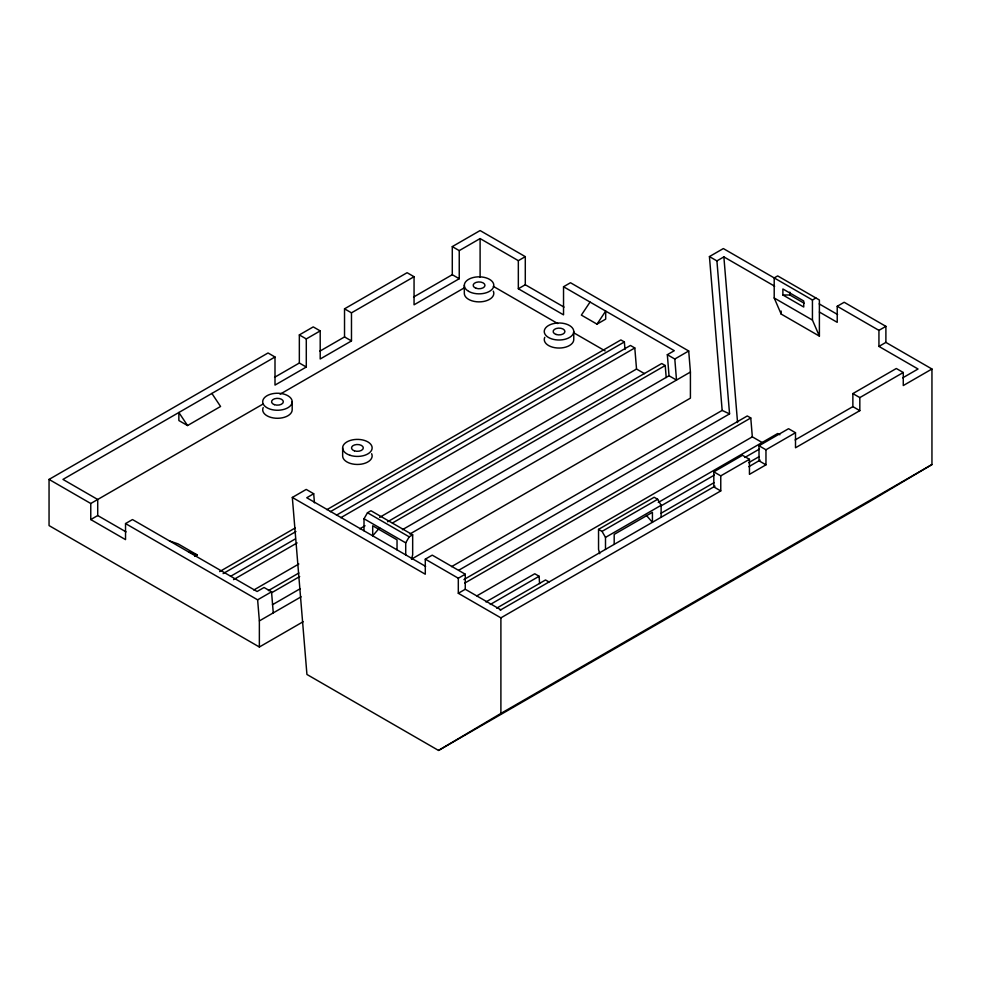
<?xml version="1.0" encoding="UTF-8"?>
<svg xmlns="http://www.w3.org/2000/svg" width="981" height="981" viewBox="0 0 981 981"><rect width="100%" height="100%" fill="white"/><g stroke="black" fill="none" stroke-linecap="round" stroke-linejoin="round"><path stroke-width="1.47" d="M411.444 559.133L412.67 554.89L412.67 534.817L370.965 510.733L367.483 512.744L364.012 518.765L364.012 530.807M405.717 554.89L405.717 542.849L409.2 536.828L412.67 534.817M590.047 302.062L581.365 315.109L597 324.135L605.694 319.119L605.694 311.087L597 324.135M379.647 527.79L372.694 535.822L372.694 525.779L397.035 539.832L397.035 549.875M314.447 502.824L313.699 493.737L306.231 489.421L292.326 497.441L306.93 674.462L438.532 750.44L500.899 713.42L931.95 464.553L931.95 369.003L885.892 342.406L878.939 346.416L878.939 330.364L837.222 306.28L837.222 322.332L819.393 312.044M931.95 464.553L869.583 501.585L438.532 750.44M303.129 621.733L259.364 647.006L49.05 525.583L49.05 479.415L268.046 352.976L274.999 356.998L274.999 385.092L306.293 367.029L306.293 338.935L320.198 330.904L320.198 358.997L351.48 340.934L351.48 312.841L414.056 276.716L414.056 304.809L459.243 278.727L459.243 250.621L480.101 238.579L518.336 260.664L525.289 256.642L525.289 284.748L564.026 307.102M274.57 377.317L299.34 363.019L299.34 334.913L313.246 326.894L320.198 330.904M319.757 351.223L344.527 336.924L344.527 308.831L407.103 272.706L414.056 276.716M413.553 297.071L452.29 274.705L452.29 246.611L480.101 230.56L525.289 256.642M274.999 356.998L62.956 479.415L97.72 499.488L97.72 515.54L126.046 531.898M187.543 425.546L178.861 412.498L178.861 420.53L187.543 425.546L220.566 406.477L211.884 393.442M49.05 479.415L90.767 503.498L262.92 404.111M280.137 394.166L464.209 287.899M90.767 503.498L90.767 519.562L97.72 515.54M518.336 260.664L518.336 288.757L525.289 284.748M90.767 519.562L125.531 539.624L125.531 523.572L132.484 519.562L257.108 591.506L264.048 587.496L271.529 591.813L273.27 612.88M518.336 288.757L563.535 314.852L563.535 286.746L570.488 282.736L688.711 350.99L690.416 372.044L690.416 398.139L411.885 558.937M709.435 256.581L716.915 260.897L729.557 413.896L722.163 410.414L709.435 256.581L723.34 248.561L812.44 300.002L815.922 297.991M194.753 556.374L197.242 554.939L178.125 543.903L169.431 540.887M313.699 493.737L306.746 497.747L425.607 566.368M716.915 260.897L723.868 256.887L774.647 286.207M219.634 571.592L295.122 528.011M326.894 509.666L620.887 339.929L624.37 341.94L624.995 349.481M223.104 573.603L295.943 531.555M330.376 511.677L624.37 341.94M230.523 576.35L295.404 538.888M336.458 515.184L630.452 345.459L634.793 347.961L636.534 369.04L644.492 373.626M233.539 579.624L297.108 542.922M340.799 517.698L634.793 347.961M253.821 589.998L298.837 564.001M359.757 528.833L365.055 525.767M379.622 517.367L636.534 369.04M667.338 354.705L674.805 359.021L676.51 380.076L669.03 375.76L667.338 354.705L674.29 350.695L563.535 286.746M268.426 590.587L298.886 573.002M387.605 521.782L661.734 363.522L665.216 365.521L666.209 377.562M125.531 523.572L257.623 599.832L271.529 591.813M674.805 359.021L688.711 350.99M271.896 592.598L299.708 576.546M392.412 523.02L665.216 365.521M272.424 604.737L300.284 588.661M402.418 529.691L669.03 375.76M259.364 647.006L259.364 620.912L301.118 596.804M409.886 534.007L690.416 372.044M837.222 306.28L844.175 302.271L885.892 326.354L885.892 342.406M292.326 497.441L425.288 574.216L425.288 559.158L432.241 555.148L465.264 574.216L465.264 589.262L500.899 609.839M451.567 566.638L722.163 410.414M458.961 570.12L729.557 413.896M878.939 330.364L885.892 326.354M425.288 559.158L458.311 578.226L465.264 574.216M463.903 579.575L747.289 415.956L750.772 417.967L752.329 436.839L762.58 442.774M464.724 583.106L750.772 417.967M458.311 578.226L458.311 593.284L465.264 589.262M476.876 595.859L752.329 436.839M599.771 553.689L598.545 549.446L598.545 529.372L654.168 497.257L657.65 499.268L661.12 505.289L661.12 517.33M598.545 529.372L602.027 531.383L657.65 499.268M485.938 601.954L534.768 573.762L539.121 576.264L539.562 583.634M658.288 502.456L777.7 433.504L779.87 434.767M749.447 459.316L720.765 475.871L720.765 490.917L713.812 486.907L713.812 471.861L742.494 455.294L749.447 459.316L749.447 474.363L765.965 464.835L765.965 449.776L795.505 432.719L795.505 447.777L859.822 410.647L859.822 397.599L903.268 372.51L903.268 385.558L931.95 369.003M765.965 464.835L759.012 460.812L759.012 445.766L788.552 428.709L795.505 432.719M795.113 439.966L852.869 406.625L852.869 393.589L896.315 368.5L903.268 372.51M605.498 549.446L605.498 537.404L661.12 505.289M490.279 604.468L539.121 576.264M661.304 505.73L714.376 475.086M744.886 457.465L759.49 449.04M496.68 608.159L545.522 579.967L549.017 581.978M661.071 513.247L714.143 482.615M748.638 462.689L759.257 456.57M500.175 610.182L714.99 486.159M748.846 466.686L760.091 460.114M902.704 377.857L918.044 369.003L878.939 346.416M458.311 593.284L500.899 617.858L720.765 490.917M782.887 294.987L803.746 307.028L803.746 301.008L782.887 288.966L782.887 294.987L789.84 294.987L804.187 303.264M188.548 551.935L197.242 554.939M819.221 303.914L837.602 314.533M774.205 297.991L812.44 320.076L819.393 336.127L781.158 314.055L774.205 297.991L774.205 277.917L777.675 275.919L819.393 300.002L819.393 336.127M852.869 393.589L859.822 397.599M852.869 406.625L859.822 410.647M452.29 246.611L459.243 250.621M493.259 286.317L557.735 323.546M573.517 332.657L605.105 350.891M759.012 445.766L765.965 449.776M452.29 274.705L459.243 278.727M713.812 471.861L720.765 475.871M344.527 308.831L351.48 312.841M344.527 336.924L351.48 340.934M299.34 334.913L306.293 338.935M299.34 363.019L306.293 367.029M367.483 512.744L409.2 536.828M364.012 518.765L405.717 542.849M646.467 515.466L652.426 522.346L652.426 512.315L614.192 534.387L614.192 544.43M602.027 531.383L605.498 537.404M723.868 256.887L737.565 422.566M257.623 599.832L259.364 620.912M812.44 300.002L812.44 320.076M789.84 292.117L789.84 294.987M781.158 311.038L781.158 314.055M573.762 331.504A14.752 8.51 0 0 1 551.641 338.874A14.752 8.51 0 0 1 551.641 324.122A14.752 8.51 0 0 1 573.762 331.504L573.762 339.524A14.752 8.51 0 0 1 557.098 347.973A14.752 8.51 0 0 1 544.774 337.329M500.899 617.858L500.899 713.42M480.101 238.579L480.101 277.231M464.32 285.336L464.32 293.368A14.752 8.51 0 0 0 480.997 301.805A14.752 8.51 0 0 0 493.308 291.161M342.651 447.9L342.651 455.932A14.752 8.51 0 0 0 359.328 464.381A14.752 8.51 0 0 0 371.64 453.725M292.191 401.744A14.752 8.51 0 0 1 270.069 409.114A14.752 8.51 0 0 1 270.069 394.374A14.752 8.51 0 0 1 292.191 401.744L292.191 409.776A14.752 8.51 0 0 1 275.514 418.213A14.752 8.51 0 0 1 263.202 407.569M350.021 455.282A14.752 8.51 0 0 0 372.142 447.9A14.752 8.51 0 0 0 350.021 440.53A14.752 8.51 0 0 0 350.021 455.282M468.636 291.357A14.752 8.51 0 0 0 493.308 287.543A14.752 8.51 0 0 0 475.245 277.12A14.752 8.51 0 0 0 468.636 291.357M354.448 450.855A5.898 3.409 0 0 0 363.301 447.9A5.898 3.409 0 0 0 354.448 444.957A5.898 3.409 0 0 0 354.448 450.855M274.386 404.663A5.898 3.409 0 0 0 283.337 401.818A5.898 3.409 0 0 0 274.606 398.764A5.898 3.409 0 0 0 274.386 404.663M476.116 288.291A5.898 3.409 0 0 0 484.97 285.336A5.898 3.409 0 0 0 476.116 282.393A5.898 3.409 0 0 0 476.116 288.291M556.092 334.46A5.898 3.409 0 0 0 564.933 331.517A5.898 3.409 0 0 0 556.092 328.561A5.898 3.409 0 0 0 556.092 334.46"/></g></svg>
